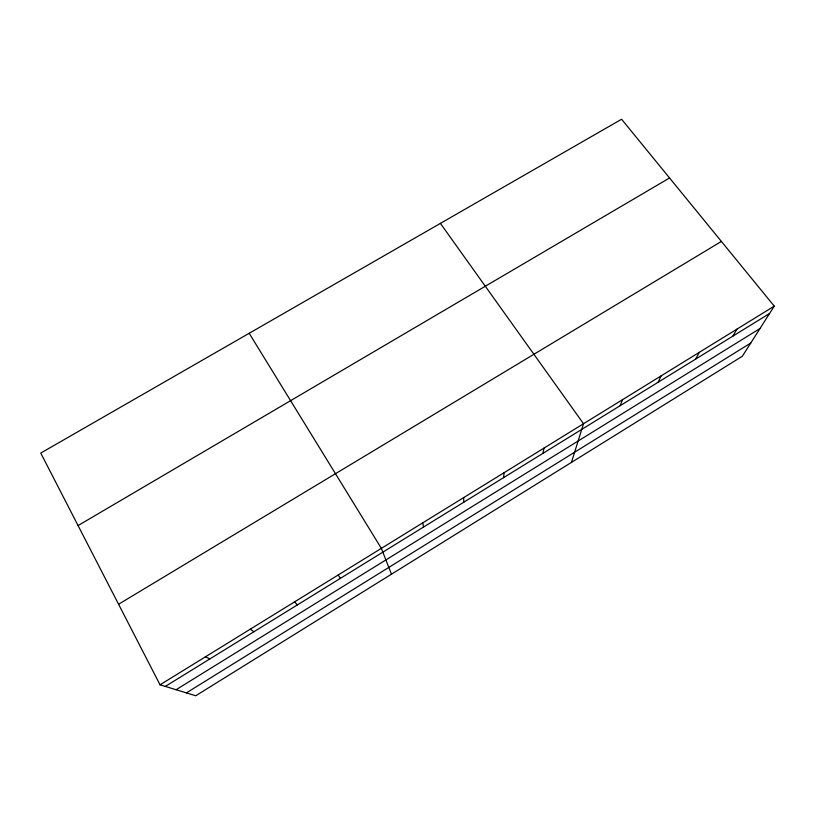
<?xml version="1.0" encoding="UTF-8"?>
<svg xmlns="http://www.w3.org/2000/svg" width="815" height="815" viewBox="0 0 815 815"><rect width="100%" height="100%" fill="white"/><g stroke="black" fill="none" stroke-linecap="round" stroke-linejoin="round"><path stroke-width="1.22" d="M503.568 477.651L504.078 472.7M542.882 453.395L544.023 448.077M571.458 462.39L583.509 423.729L440.406 223.381M620.164 405.687L622.538 399.666M658.153 382.245L661.118 375.878M695.715 359.058L699.26 352.365M732.848 336.137L736.964 329.117M774.25 306.134L742.343 356.247L195.763 695.755L160.046 684.814L40.75 453.079L621.59 119.245L774.25 306.134L160.046 684.814M186.401 692.893L750.768 343.023M165.313 686.424L769.584 313.469M176.081 689.724L760.008 328.506M118.572 604.251L721.407 241.434M78.067 525.563L669.563 177.965M205.431 656.829L209.903 658.907M250.236 629.2L253.944 631.727M294.49 601.918L297.444 604.883M338.194 574.972L340.405 578.365M249.176 333.284L381.359 548.363L391.475 574.188M422.751 522.843L423.555 527.04M463.654 497.629L463.796 502.203"/></g></svg>
